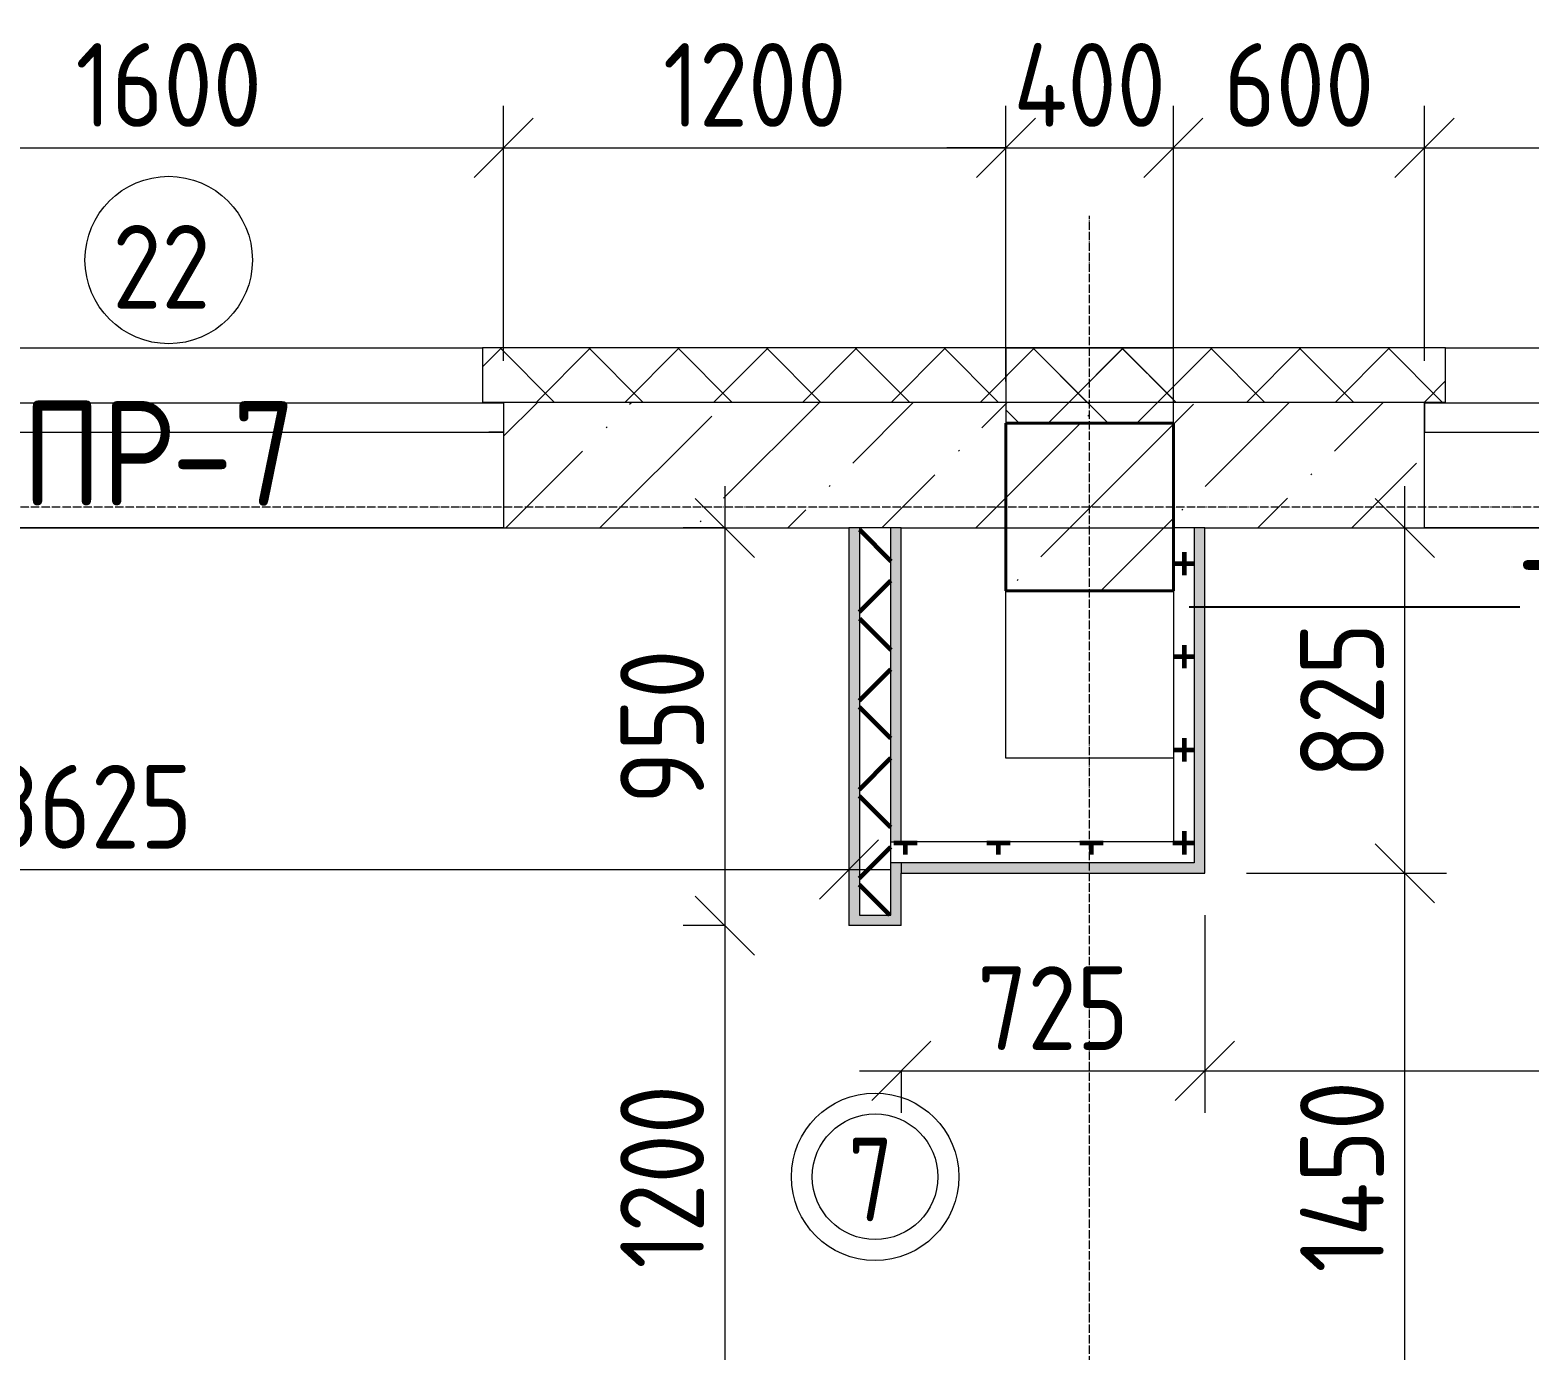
# Model space of a CAD drawing. Header units: millimetres. Extents: x -60946 to 138510, y -262288 to 24501.
# Drawn here: x -11722 to -8139, y -128807 to -125653 of the extents above; entities that cross this region are included whole.
import ezdxf

# ---------------------------------------------------------------- set-up
doc = ezdxf.new("R2010")
doc.units = ezdxf.units.MM
doc.linetypes.add('ADSK_Линия сетки', pattern=[25, 20, -2.5, 0, -2.5])
for name, color, linetype, lineweight in [('2)Тип-2', 3, 'Continuous', 60), ('2)Тип-5', 1, 'Continuous', 60), ('_ Окна', 7, 'Continuous', 18), ('Марки', 7, 'Continuous', 20), ('Марки дверей', 7, 'Continuous', 20), ('Марки окон', 7, 'Continuous', 20), ('Несущие колонны', 7, 'Continuous', 18), ('Окна', 7, 'Continuous', 9), ('Оси', 7, 'Continuous', 9), ('Перекрытие', 7, 'Continuous', 18), ('Размеры', 7, 'Continuous', 9), ('Стены внутренние', 7, 'Continuous', 18), ('Стены наружные', 7, 'Continuous', 18), ('Стены штриховка', 7, 'Continuous', 9)]:
    doc.layers.add(name, color=color, linetype=linetype, lineweight=lineweight)
doc.styles.add('GOST Common_2', font='', dxfattribs={"width": 0.9, "height": 250})
doc.styles.add('GOST Common_3', font='', dxfattribs={"width": 0.9, "height": 200})
doc.styles.add('GOST Common_4', font='', dxfattribs={"height": 250})
doc.styles.add('GOST Common_B', font='', dxfattribs={"width": 0.8, "height": 200})
doc.styles.get('GOST Common_2').set_extended_font_data('GOST Common')
doc.styles.get('GOST Common_3').set_extended_font_data('GOST Common')
doc.styles.get('GOST Common_4').set_extended_font_data('GOST Common')
doc.styles.get('GOST Common_B').set_extended_font_data('GOST Common', bold=True)
doc.dimstyles.new('ADSK_Основной_2_0_1', dxfattribs={"dimscale": 304.8, "dimtxt": 201.142999, "dimasz": 0.463911, "dimexe": 0.328084, "dimexo": 0.328084, "dimgap": 0.164042, "dimtad": 1, "dimdec": 3, "dimrnd": 0.001, "dimdsep": 46, "dimtxsty": 'GOST Common_3', "dimblk1": 'OBLIQUE', "dimblk2": 'OBLIQUE', "dimsah": 1, "dimcen": 0.09, "dimdle": 0.328084, "dimazin": 2, "dimtfac": 1, "dimtdec": 4, "dimtix": 1, "dimtmove": 1, "dimatfit": 3, "dimfxl": 1, "dimtvp": 1, "dimtolj": 1, "dimtzin": 0, "dimlwd": 20, "dimlwe": 20, "dimarcsym": 2})
pattern_1 = [(45, (9.36, -150597.75), (-106.066, 106.066), []), (135, (9.36, -150597.75), (-106.066, -106.066), [])]
pattern_2 = [(0, (9.36, -150597.75), (111.125, 111.125), [55.562, -166.687]), (90, (37.14, -150625.53), (-111.125, 111.125), [55.562, -166.687])]

# ---------------------------------------------------------------- blocks, each defined once
blk = doc.blocks.new('ADSK_КолоннаЖБ_Прямоугольная - 400x400 мм-1807142-Кладочный план 3-го этажа')
at = {"layer": 'Несущие колонны', "lineweight": 40}
for p, q in [((-200, 200), (200, 200)), ((-200, -200), (-200, 200)), ((200, 200), (200, -200)), ((200, -200), (-200, -200))]:
    blk.add_line(p, q, dxfattribs=at)
blk = doc.blocks.new('ОКНО L03 _2СТ_RS - ОК-5_1600х2000h-3556615-Кладочный план 3-го этажа')
at = {"layer": '_ Окна'}
for p, q in [((-838.1, 149), (761.9, 149)), ((-838.1, 149), (-838.1, 79)), ((-838.1, 149), (-833.1, 149)), ((-818.1, 149), (-38.1, 149)), ((-38.1, 149), (741.9, 149)), ((761.9, 149), (756.9, 149)), ((761.9, 149), (761.9, 79)), ((-838.1, 79), (761.9, 79)), ((-838.1, 79), (-803.1, 79)), ((-818.1, 79), (-38.1, 79)), ((-38.1, 79), (741.9, 79)), ((761.9, 79), (726.9, 79))]:
    blk.add_line(p, q, dxfattribs=at)
at = {"layer": 'Окна'}
blk.add_line((-888.1, -150), (811.9, -150), dxfattribs=at)
blk = doc.blocks.new('_Oblique')
at = {"color": 0, "linetype": 'ByBlock', "lineweight": -2}
blk.add_line((-0.5, -0.5), (0.5, 0.5), dxfattribs=at)
blk = doc.blocks.new('*D5114')
at = {"layer": 'Defpoints', "color": 0, "transparency": 16777216}
for p in [(-10590.6, -125934.5), (-12190.6, -126543.8), (-10590.6, -126543.8)]:
    blk.add_point(p, dxfattribs=at)
at = {"layer": 'Размеры', "color": 0, "lineweight": 20, "transparency": 16777216}
for p, q in [((-12190.6, -126443.8), (-12190.6, -125834.5)), ((-10590.6, -126443.8), (-10590.6, -125834.5)), ((-12290.6, -125934.5), (-10490.6, -125934.5))]:
    blk.add_line(p, q, dxfattribs=at)
at = {"layer": 'Размеры', "color": 0, "lineweight": 20, "transparency": 16777216, "xscale": 141.4, "yscale": 141.4, "zscale": 141.4, "rotation": 180}
blk.add_blockref('_Oblique', (-12190.6, -125934.5), dxfattribs=at)
at = {"layer": 'Размеры', "color": 0, "lineweight": 20, "transparency": 16777216, "xscale": 141.4, "yscale": 141.4, "zscale": 141.4}
blk.add_blockref('_Oblique', (-10590.6, -125934.5), dxfattribs=at)
at = {"layer": 'Размеры', "color": 0, "lineweight": 9, "transparency": 16777216, "insert": (-11390.6, -125784.5), "char_height": 200, "width": 560.473, "attachment_point": 5, "style": 'GOST Common_3'}
blk.add_mtext('\\A1;1600', dxfattribs=at)
blk = doc.blocks.new('*D5115')
at = {"layer": 'Defpoints', "color": 0, "transparency": 16777216}
for p in [(-9390.6, -125934.5), (-10590.6, -126543.8), (-9390.6, -126592.8)]:
    blk.add_point(p, dxfattribs=at)
at = {"layer": 'Размеры', "color": 0, "lineweight": 20, "transparency": 16777216}
for p, q in [((-10590.6, -126443.8), (-10590.6, -125834.5)), ((-9390.6, -126492.8), (-9390.6, -125834.5)), ((-10690.6, -125934.5), (-9290.6, -125934.5))]:
    blk.add_line(p, q, dxfattribs=at)
at = {"layer": 'Размеры', "color": 0, "lineweight": 20, "transparency": 16777216, "xscale": 141.4, "yscale": 141.4, "zscale": 141.4, "rotation": 180}
blk.add_blockref('_Oblique', (-10590.6, -125934.5), dxfattribs=at)
at = {"layer": 'Размеры', "color": 0, "lineweight": 20, "transparency": 16777216, "xscale": 141.4, "yscale": 141.4, "zscale": 141.4}
blk.add_blockref('_Oblique', (-9390.6, -125934.5), dxfattribs=at)
at = {"layer": 'Размеры', "color": 0, "lineweight": 9, "transparency": 16777216, "insert": (-9990.6, -125784.5), "char_height": 200, "width": 560.473, "attachment_point": 5, "style": 'GOST Common_3'}
blk.add_mtext('\\A1;1200', dxfattribs=at)
blk = doc.blocks.new('*D5116')
at = {"layer": 'Defpoints', "color": 0, "transparency": 16777216}
for p in [(-8990.6, -125934.5), (-9390.6, -126592.8), (-8990.6, -126592.8)]:
    blk.add_point(p, dxfattribs=at)
at = {"layer": 'Размеры', "color": 0, "lineweight": 20, "transparency": 16777216}
for p, q in [((-9390.6, -126492.8), (-9390.6, -125834.5)), ((-8990.6, -126492.8), (-8990.6, -125834.5)), ((-9390.6, -125934.5), (-9532, -125934.5)), ((-9390.6, -125934.5), (-8990.6, -125934.5)), ((-8990.6, -125934.5), (-8849.2, -125934.5))]:
    blk.add_line(p, q, dxfattribs=at)
at = {"layer": 'Размеры', "color": 0, "lineweight": 20, "transparency": 16777216, "xscale": 141.4, "yscale": 141.4, "zscale": 141.4}
blk.add_blockref('_Oblique', (-9390.6, -125934.5), dxfattribs=at)
at = {"layer": 'Размеры', "color": 0, "lineweight": 20, "transparency": 16777216, "xscale": 141.4, "yscale": 141.4, "zscale": 141.4, "rotation": 180}
blk.add_blockref('_Oblique', (-8990.6, -125934.5), dxfattribs=at)
at = {"layer": 'Размеры', "color": 0, "lineweight": 9, "transparency": 16777216, "insert": (-9190.6, -125784.5), "char_height": 200, "width": 474.561, "attachment_point": 5, "style": 'GOST Common_3'}
blk.add_mtext('\\A1;400', dxfattribs=at)
blk = doc.blocks.new('*D5117')
at = {"layer": 'Defpoints', "color": 0, "transparency": 16777216}
for p in [(-8390.6, -125934.5), (-8390.6, -126543.8), (-8990.6, -126592.8)]:
    blk.add_point(p, dxfattribs=at)
at = {"layer": 'Размеры', "color": 0, "lineweight": 20, "transparency": 16777216}
for p, q in [((-8990.6, -126492.8), (-8990.6, -125834.5)), ((-8390.6, -126443.8), (-8390.6, -125834.5)), ((-9090.6, -125934.5), (-8290.6, -125934.5))]:
    blk.add_line(p, q, dxfattribs=at)
at = {"layer": 'Размеры', "color": 0, "lineweight": 20, "transparency": 16777216, "xscale": 141.4, "yscale": 141.4, "zscale": 141.4, "rotation": 180}
blk.add_blockref('_Oblique', (-8990.6, -125934.5), dxfattribs=at)
at = {"layer": 'Размеры', "color": 0, "lineweight": 20, "transparency": 16777216, "xscale": 141.4, "yscale": 141.4, "zscale": 141.4}
blk.add_blockref('_Oblique', (-8390.6, -125934.5), dxfattribs=at)
at = {"layer": 'Размеры', "color": 0, "lineweight": 9, "transparency": 16777216, "insert": (-8690.6, -125784.5), "char_height": 200, "width": 454.106, "attachment_point": 5, "style": 'GOST Common_3'}
blk.add_mtext('\\A1;600', dxfattribs=at)
blk = doc.blocks.new('*D5118')
at = {"layer": 'Defpoints', "color": 0, "transparency": 16777216}
for p in [(-6790.6, -125934.5), (-8390.6, -126543.8), (-6790.6, -126543.8)]:
    blk.add_point(p, dxfattribs=at)
at = {"layer": 'Размеры', "color": 0, "lineweight": 20, "transparency": 16777216}
for p, q in [((-8390.6, -126443.8), (-8390.6, -125834.5)), ((-6790.6, -126443.8), (-6790.6, -125834.5)), ((-8490.6, -125934.5), (-6690.6, -125934.5))]:
    blk.add_line(p, q, dxfattribs=at)
at = {"layer": 'Размеры', "color": 0, "lineweight": 20, "transparency": 16777216, "xscale": 141.4, "yscale": 141.4, "zscale": 141.4, "rotation": 180}
blk.add_blockref('_Oblique', (-8390.6, -125934.5), dxfattribs=at)
at = {"layer": 'Размеры', "color": 0, "lineweight": 20, "transparency": 16777216, "xscale": 141.4, "yscale": 141.4, "zscale": 141.4}
blk.add_blockref('_Oblique', (-6790.6, -125934.5), dxfattribs=at)
at = {"layer": 'Размеры', "color": 0, "lineweight": 9, "transparency": 16777216, "insert": (-7590.6, -125784.5), "char_height": 200, "width": 560.473, "attachment_point": 5, "style": 'GOST Common_3'}
blk.add_mtext('\\A1;1600', dxfattribs=at)
blk = doc.blocks.new('*D5313')
at = {"layer": 'Defpoints', "color": 0, "transparency": 16777216}
for p in [(-9962, -126842.8), (-10061.9, -127792.8), (-9962, -127792.8)]:
    blk.add_point(p, dxfattribs=at)
at = {"layer": 'Размеры', "color": 0, "lineweight": 20, "transparency": 16777216}
for p, q in [((-10061.9, -126742.8), (-10061.9, -127892.8)), ((-10062, -126842.8), (-10161.9, -126842.8)), ((-10062, -127792.8), (-10161.9, -127792.8))]:
    blk.add_line(p, q, dxfattribs=at)
at = {"layer": 'Размеры', "color": 0, "lineweight": 20, "transparency": 16777216, "xscale": 141.4, "yscale": 141.4, "zscale": 141.4}
for p, rotation in [((-10061.9, -126842.8), 90), ((-10061.9, -127792.8), 270)]:
    blk.add_blockref('_Oblique', p, dxfattribs=dict(at, rotation=rotation))
at = {"layer": 'Размеры', "color": 0, "lineweight": 9, "transparency": 16777216, "insert": (-10211.9, -127317.8), "char_height": 200, "width": 454.106, "attachment_point": 5, "rotation": 90, "style": 'GOST Common_3'}
blk.add_mtext('\\A1;950', dxfattribs=at)
blk = doc.blocks.new('*D5314')
at = {"layer": 'Defpoints', "color": 0, "transparency": 16777216}
for p in [(-9962, -127792.8), (-10061.9, -128992.8), (-9962, -128992.8)]:
    blk.add_point(p, dxfattribs=at)
at = {"layer": 'Размеры', "color": 0, "lineweight": 20, "transparency": 16777216}
for p, q in [((-10061.9, -127692.8), (-10061.9, -129092.8)), ((-10062, -127792.8), (-10161.9, -127792.8)), ((-10062, -128992.8), (-10161.9, -128992.8))]:
    blk.add_line(p, q, dxfattribs=at)
at = {"layer": 'Размеры', "color": 0, "lineweight": 20, "transparency": 16777216, "xscale": 141.4, "yscale": 141.4, "zscale": 141.4}
for p, rotation in [((-10061.9, -127792.8), 90), ((-10061.9, -128992.8), 270)]:
    blk.add_blockref('_Oblique', p, dxfattribs=dict(at, rotation=rotation))
at = {"layer": 'Размеры', "color": 0, "lineweight": 9, "transparency": 16777216, "insert": (-10211.9, -128392.8), "char_height": 200, "width": 560.473, "attachment_point": 5, "rotation": 90, "style": 'GOST Common_3'}
blk.add_mtext('\\A1;1200', dxfattribs=at)
blk = doc.blocks.new('*D5345')
at = {"layer": 'Defpoints', "color": 0, "transparency": 16777216}
for p in [(-8915.6, -127667.8), (-8437.8, -127667.8), (-8915.6, -129117.8)]:
    blk.add_point(p, dxfattribs=at)
at = {"layer": 'Размеры', "color": 0, "lineweight": 20, "transparency": 16777216}
for p, q in [((-8437.8, -129217.8), (-8437.8, -127567.8)), ((-8815.6, -127667.8), (-8337.8, -127667.8)), ((-8815.6, -129117.8), (-8337.8, -129117.8))]:
    blk.add_line(p, q, dxfattribs=at)
at = {"layer": 'Размеры', "color": 0, "lineweight": 20, "transparency": 16777216, "xscale": 141.4, "yscale": 141.4, "zscale": 141.4}
for p, rotation in [((-8437.8, -127667.8), 90), ((-8437.8, -129117.8), 270)]:
    blk.add_blockref('_Oblique', p, dxfattribs=dict(at, rotation=rotation))
at = {"layer": 'Размеры', "color": 0, "lineweight": 9, "transparency": 16777216, "insert": (-8587.8, -128392.8), "char_height": 200, "width": 580.928, "attachment_point": 5, "rotation": 90, "style": 'GOST Common_3'}
blk.add_mtext('\\A1;1450', dxfattribs=at)
blk = doc.blocks.new('*D5346')
at = {"layer": 'Defpoints', "color": 0, "transparency": 16777216}
for p in [(-8537.7, -126842.8), (-8437.8, -126842.8), (-8915.6, -127667.8)]:
    blk.add_point(p, dxfattribs=at)
at = {"layer": 'Размеры', "color": 0, "lineweight": 20, "transparency": 16777216}
for p, q in [((-8437.8, -127767.8), (-8437.8, -126742.8)), ((-8437.7, -126842.8), (-8337.8, -126842.8)), ((-8815.6, -127667.8), (-8337.8, -127667.8))]:
    blk.add_line(p, q, dxfattribs=at)
at = {"layer": 'Размеры', "color": 0, "lineweight": 20, "transparency": 16777216, "xscale": 141.4, "yscale": 141.4, "zscale": 141.4}
for p, rotation in [((-8437.8, -126842.8), 90), ((-8437.8, -127667.8), 270)]:
    blk.add_blockref('_Oblique', p, dxfattribs=dict(at, rotation=rotation))
at = {"layer": 'Размеры', "color": 0, "lineweight": 9, "transparency": 16777216, "insert": (-8587.8, -127255.3), "char_height": 200, "width": 454.106, "attachment_point": 5, "rotation": 90, "style": 'GOST Common_3'}
blk.add_mtext('\\A1;825', dxfattribs=at)
blk = doc.blocks.new('*D5354')
at = {"layer": 'Defpoints', "color": 0, "transparency": 16777216}
for p in [(-13390.6, -126992.8), (-9765.6, -127558.8), (-9765.6, -127658.8)]:
    blk.add_point(p, dxfattribs=at)
at = {"layer": 'Размеры', "color": 0, "lineweight": 20, "transparency": 16777216}
for p, q in [((-13390.6, -127092.8), (-13390.6, -127758.8)), ((-13490.6, -127658.8), (-9665.6, -127658.8)), ((-9765.6, -127658.8), (-9765.6, -127758.8))]:
    blk.add_line(p, q, dxfattribs=at)
at = {"layer": 'Размеры', "color": 0, "lineweight": 20, "transparency": 16777216, "xscale": 141.4, "yscale": 141.4, "zscale": 141.4, "rotation": 180}
blk.add_blockref('_Oblique', (-13390.6, -127658.8), dxfattribs=at)
at = {"layer": 'Размеры', "color": 0, "lineweight": 20, "transparency": 16777216, "xscale": 141.4, "yscale": 141.4, "zscale": 141.4}
blk.add_blockref('_Oblique', (-9765.6, -127658.8), dxfattribs=at)
at = {"layer": 'Размеры', "color": 0, "lineweight": 9, "transparency": 16777216, "insert": (-11578.1, -127508.8), "char_height": 200, "width": 605.475, "attachment_point": 5, "style": 'GOST Common_3'}
blk.add_mtext('\\A1;3625', dxfattribs=at)
blk = doc.blocks.new('*D5355')
at = {"layer": 'Defpoints', "color": 0, "transparency": 16777216}
for p in [(-8915.6, -127667.8), (-9640.6, -128039.9), (-8915.6, -128139.9)]:
    blk.add_point(p, dxfattribs=at)
at = {"layer": 'Размеры', "color": 0, "lineweight": 20, "transparency": 16777216}
for p, q in [((-8915.6, -127767.8), (-8915.6, -128239.9)), ((-9740.6, -128139.9), (-8815.6, -128139.9)), ((-9640.6, -128139.9), (-9640.6, -128239.9))]:
    blk.add_line(p, q, dxfattribs=at)
at = {"layer": 'Размеры', "color": 0, "lineweight": 20, "transparency": 16777216, "xscale": 141.4, "yscale": 141.4, "zscale": 141.4, "rotation": 180}
blk.add_blockref('_Oblique', (-9640.6, -128139.9), dxfattribs=at)
at = {"layer": 'Размеры', "color": 0, "lineweight": 20, "transparency": 16777216, "xscale": 141.4, "yscale": 141.4, "zscale": 141.4}
blk.add_blockref('_Oblique', (-8915.6, -128139.9), dxfattribs=at)
at = {"layer": 'Размеры', "color": 0, "lineweight": 9, "transparency": 16777216, "insert": (-9278.1, -127989.9), "char_height": 200, "width": 454.106, "attachment_point": 5, "style": 'GOST Common_3'}
blk.add_mtext('\\A1;725', dxfattribs=at)
blk = doc.blocks.new('*D5356')
at = {"layer": 'Defpoints', "color": 0, "transparency": 16777216}
for p in [(-8915.6, -127667.8), (-3240.6, -128039.9), (-3240.6, -128139.9)]:
    blk.add_point(p, dxfattribs=at)
at = {"layer": 'Размеры', "color": 0, "lineweight": 20, "transparency": 16777216}
for p, q in [((-8915.6, -127767.8), (-8915.6, -128239.9)), ((-9015.6, -128139.9), (-3140.6, -128139.9)), ((-3240.6, -128139.9), (-3240.6, -128239.9))]:
    blk.add_line(p, q, dxfattribs=at)
at = {"layer": 'Размеры', "color": 0, "lineweight": 20, "transparency": 16777216, "xscale": 141.4, "yscale": 141.4, "zscale": 141.4, "rotation": 180}
blk.add_blockref('_Oblique', (-8915.6, -128139.9), dxfattribs=at)
at = {"layer": 'Размеры', "color": 0, "lineweight": 20, "transparency": 16777216, "xscale": 141.4, "yscale": 141.4, "zscale": 141.4}
blk.add_blockref('_Oblique', (-3240.6, -128139.9), dxfattribs=at)
at = {"layer": 'Размеры', "color": 0, "lineweight": 9, "transparency": 16777216, "insert": (-6078.1, -127989.9), "char_height": 200, "width": 605.475, "attachment_point": 5, "style": 'GOST Common_3'}
blk.add_mtext('\\A1;5675', dxfattribs=at)
blk = doc.blocks.new('М_двери1 - Марка экземпляра 2-3719212-Кладочный план 3-го этажа')
at = {"layer": 'Марки дверей'}
for radius in [2, 1.5]:
    blk.add_circle((0, 0), radius, dxfattribs=at)
blk = doc.blocks.new('М_окна1 - Маркировка типоразмера-1510237-Кладочный план 3-го этажа')
at = {"layer": 'Марки окон'}
blk.add_circle((0, 0), 2, dxfattribs=at)

msp = doc.modelspace()

# ---------------------------------------------------------------- hatches: boundary and pattern name
at = {"layer": '2)Тип-2'}
h = msp.add_hatch(color=256, dxfattribs=at)
h.paths.add_polyline_path([(-9740.6385, -147767.7816), (-9740.6385, -138532.7816), (-9765.6385, -138532.7816), (-9765.6385, -147767.7816)])
h.paths.add_polyline_path([(-9740.6385, -137982.7816), (-9740.6385, -137842.7816), (-9765.6385, -137842.7816), (-9765.6385, -137982.7816)])
h.paths.add_polyline_path([(-9765.6385, -137192.7816), (-9740.6385, -137192.7816), (-9740.6385, -134442.7816), (-9765.6385, -134442.7816), (-9765.6385, -136793.4613)])
h.paths.add_polyline_path([(-9740.6385, -132942.7816), (-9740.6385, -129017.7816), (-9765.6385, -129017.7816), (-9765.6385, -132942.7816)])
h.paths.add_polyline_path([(-9740.6385, -127767.7816), (-9740.6385, -126842.7816), (-9765.6385, -126842.7816), (-9765.6385, -127767.7816)])
h = msp.add_hatch(color=256, dxfattribs=at)
h.paths.add_polyline_path([(-9640.6385, -147667.7816), (-9640.6385, -143917.7816), (-9665.6385, -143917.7816), (-9665.6385, -147667.7816)])
h.paths.add_polyline_path([(-9665.6385, -143842.7816), (-9640.6385, -143842.7816), (-9640.6385, -141367.7816), (-9665.6385, -141367.7816), (-9665.6385, -143603.5643)])
h.paths.add_polyline_path([(-9665.6385, -141292.7816), (-9640.6385, -141292.7816), (-9640.6385, -138622.7816), (-9665.6385, -138622.7816), (-9665.6385, -140879.5231)])
h.paths.add_polyline_path([(-9640.6385, -138572.7816), (-9640.6385, -138507.7816), (-9765.6385, -138507.7816), (-9765.6385, -138532.7816), (-9665.6385, -138532.7816), (-9665.6385, -138572.7816)])
h.paths.add_polyline_path([(-9765.6385, -138007.7816), (-9640.6385, -138007.7816), (-9640.6385, -137932.7816), (-9665.6385, -137932.7816), (-9665.6385, -137982.7816), (-9765.6385, -137982.7816)])
h.paths.add_polyline_path([(-9665.6385, -137882.7816), (-9640.6385, -137882.7816), (-9640.6385, -137817.7816), (-9765.6385, -137817.7816), (-9765.6385, -137842.7816), (-9665.6385, -137842.7816)])
h.paths.add_polyline_path([(-9640.6385, -137217.7816), (-9640.6385, -137142.7816), (-9665.6385, -137142.7816), (-9665.6385, -137192.7816), (-9765.6385, -137192.7816), (-9765.6385, -137217.7816)])
h.paths.add_polyline_path([(-9640.6385, -137092.7816), (-9640.6385, -135967.7816), (-9665.6385, -135967.7816), (-9665.6385, -137092.7816)])
h.paths.add_polyline_path([(-9665.6385, -135917.7816), (-9640.6385, -135917.7816), (-9640.6385, -134592.7816), (-9665.6385, -134592.7816), (-9665.6385, -135431.4407)])
h.paths.add_polyline_path([(-9665.6385, -134542.7816), (-9640.6385, -134542.7816), (-9640.6385, -134417.7816), (-9765.6385, -134417.7816), (-9765.6385, -134442.7816), (-9665.6385, -134442.7816)])
h.paths.add_polyline_path([(-9640.6385, -132967.7816), (-9640.6385, -132842.7816), (-9665.6385, -132842.7816), (-9665.6385, -132942.7816), (-9765.6385, -132942.7816), (-9765.6385, -132967.7816)])
h.paths.add_polyline_path([(-9665.6385, -132792.7816), (-9640.6385, -132792.7816), (-9640.6385, -130042.7816), (-9665.6385, -130042.7816), (-9665.6385, -132707.3995)])
h.paths.add_polyline_path([(-9640.6385, -129992.7816), (-9640.6385, -129192.7816), (-9665.6385, -129192.7816), (-9665.6385, -129992.7816)])
h.paths.add_polyline_path([(-9640.6385, -129142.7816), (-9640.6385, -128992.7816), (-9765.6385, -128992.7816), (-9765.6385, -129017.7816), (-9665.6385, -129017.7816), (-9665.6385, -129142.7816)])
h.paths.add_polyline_path([(-9640.6385, -127792.7816), (-9640.6385, -127642.7816), (-9665.6385, -127642.7816), (-9665.6385, -127767.7816), (-9765.6385, -127767.7816), (-9765.6385, -127792.7816)])
h.paths.add_polyline_path([(-9665.6385, -127592.7816), (-9640.6385, -127592.7816), (-9640.6385, -126842.7816), (-9665.6385, -126842.7816), (-9665.6385, -127259.3171)])
h = msp.add_hatch(dxfattribs=at)
h.set_pattern_fill('FP_4', color=256, style=0, pattern_type=2)
h.set_pattern_definition(pattern_1)
h.paths.add_polyline_path([(-9740.6385, -147742.7816), (-9665.6385, -147742.7816), (-9665.6385, -138532.7816), (-9740.6385, -138532.7816), (-9740.6385, -147689.6261)])
h.paths.add_polyline_path([(-9740.6385, -137982.7816), (-9665.6385, -137982.7816), (-9665.6385, -137842.7816), (-9740.6385, -137842.7816)])
h.paths.add_polyline_path([(-9665.6385, -137192.7816), (-9665.6385, -134442.7816), (-9740.6385, -134442.7816), (-9740.6385, -137192.7816)])
h.paths.add_polyline_path([(-9665.6385, -132942.7816), (-9665.6385, -129017.7816), (-9740.6385, -129017.7816), (-9740.6385, -132942.7816)])
h.paths.add_polyline_path([(-9665.6385, -127767.7816), (-9665.6385, -126842.7816), (-9740.6385, -126842.7816), (-9740.6385, -127767.7816)])
at = {"layer": '2)Тип-5', "true_color": 0xd50000}
h = msp.add_hatch(dxfattribs=at)
h.set_pattern_fill('FP_7', color=12, style=0, pattern_type=2)
h.set_pattern_definition(pattern_2)
h.paths.add_polyline_path([(-8940.6385, -127592.7816), (-8940.6385, -126842.7816), (-8990.6385, -126842.7816), (-8990.6385, -127592.7816)])
for points in [[(-8940.6385, -127642.7816), (-8915.6385, -127642.7816), (-8915.6385, -126842.7816), (-8940.6385, -126842.7816), (-8940.6385, -127592.7816)], [(-8915.6385, -127667.7816), (-8915.6385, -127642.7816), (-9640.6385, -127642.7816), (-9640.6385, -127667.7816)]]:
    msp.add_hatch(color=12, dxfattribs=at).paths.add_polyline_path(points)
h = msp.add_hatch(dxfattribs=at)
h.set_pattern_fill('FP_7', color=12, style=0, pattern_type=2)
h.set_pattern_definition(pattern_2)
h.paths.add_polyline_path([(-9665.6385, -127642.7816), (-8940.6385, -127642.7816), (-8940.6385, -127592.7816), (-9665.6385, -127592.7816)])
at = {"layer": 'Несущие колонны', "lineweight": 9}
h = msp.add_hatch(dxfattribs=at)
h.set_pattern_fill('FP_1', color=256, style=0, pattern_type=2)
h.set_pattern_definition([(45, (9.36, -150597.75), (-224.5064, 224.5064), []), (45, (233.87, -150597.75), (-224.5064, 224.5064), [396.875, -79.375, 3.353, -76.022])])
h.paths.add_polyline_path([(-9390.6385, -126992.7816), (-8990.6385, -126992.7816), (-8990.6385, -126592.7816), (-9390.6385, -126592.7816)])
at = {"layer": 'Стены внутренние', "lineweight": 9}
h = msp.add_hatch(dxfattribs=at)
h.set_pattern_fill('FP_2', color=256, style=0, pattern_type=2)
h.set_pattern_definition([(45, (9.36, -150597.75), (84.18955, 308.69595), [396.875, -79.375, 3.353, -76.022])])
h.paths.add_polyline_path([(-3390.6385, -126842.7816), (-3390.6385, -126592.7816), (-2990.6385, -126592.7816), (-2990.6385, -126842.7816), (-2940.6385, -126842.7816), (-2940.6385, -126542.7816), (-3990.6385, -126543.7816), (-3990.6385, -126842.7816)])
h.paths.add_polyline_path([(-12190.6385, -126842.7816), (-12190.6385, -126543.7816), (-14390.6385, -126543.7816), (-14390.6385, -126842.7816), (-14165.6385, -126842.7816)])
h.paths.add_polyline_path([(-5590.6385, -126842.7816), (-5590.6385, -126543.7816), (-6790.6385, -126543.7816), (-6790.6385, -126842.7816)])
h.paths.add_polyline_path([(-8608.8585, -126842.7816), (-8390.6385, -126842.7816), (-8390.6385, -126543.7816), (-10590.6385, -126543.7816), (-10590.6385, -126842.7816), (-8915.6385, -126842.7816)])
h.paths.add_polyline_path([(-18790.6385, -126842.7816), (-18790.6385, -126543.7816), (-19390.6385, -126542.7816), (-19390.6385, -126842.7816)])
h.paths.add_polyline_path([(-17190.6385, -126842.7816), (-15990.6385, -126842.7816), (-15990.6385, -126543.7816), (-17190.6385, -126543.7816)])
at = {"layer": 'Стены наружные', "lineweight": 9}
h = msp.add_hatch(dxfattribs=at)
h.set_pattern_fill('FP_4', color=256, style=0, pattern_type=2)
h.set_pattern_definition(pattern_1)
h.paths.add_polyline_path([(-4040.6385, -126542.7816), (-2810.6385, -126542.7816), (-2810.6385, -126412.7816), (-4040.6385, -126412.7816)])
h.paths.add_polyline_path([(-5540.6385, -126542.7816), (-5540.6385, -126412.7816), (-6840.6385, -126412.7816), (-6840.6385, -126542.7816)])
h.paths.add_polyline_path([(-12140.6385, -126542.7816), (-12140.6385, -126412.7816), (-14440.6385, -126412.7816), (-14440.6385, -126542.7816)])
h.paths.add_polyline_path([(-10640.6385, -126542.7816), (-8340.6385, -126542.7816), (-8340.6385, -126412.7816), (-10640.6385, -126412.7816)])
h.paths.add_polyline_path([(-19790.6385, -126542.7816), (-18740.6385, -126542.7816), (-18740.6385, -126412.7816), (-19790.6385, -126412.7816)])
h.paths.add_polyline_path([(-15940.6385, -126542.7816), (-15940.6385, -126412.7816), (-17240.6385, -126412.7816), (-17240.6385, -126542.7816)])
h = msp.add_hatch(dxfattribs=at)
h.set_pattern_fill('FP_4', color=256, style=0, pattern_type=2)
h.set_pattern_definition(pattern_1)
h.paths.add_polyline_path([(-9390.6385, -126593.1816), (-8990.6385, -126593.1816), (-8990.6385, -126413.1816), (-9390.6385, -126413.1816)])

# ---------------------------------------------------------------- linework, layer by layer
at = {"layer": '2)Тип-5', "lineweight": 25}
msp.add_line((-8953.1385, -127030.9173), (-8163.1862, -127030.9173), dxfattribs=at)
at = {"layer": 'Несущие колонны', "lineweight": 9}
for p, q in [((-8990.6385, -126592.7816), (-9390.6385, -126592.7816)), ((-9390.6385, -126592.7816), (-9390.6385, -126992.7816)), ((-8990.6385, -126992.7816), (-8990.6385, -126592.7816)), ((-9390.6385, -126992.7816), (-8990.6385, -126992.7816))]:
    msp.add_line(p, q, dxfattribs=at)
at = {"layer": 'Оси', "linetype": 'ADSK_Линия сетки', "lineweight": 5}
for p, q in [((-9190.6385, -161571.6329), (-9190.6385, -126096.8365)), ((-2488.0423, -126792.7816), (-25230.7352, -126792.7816))]:
    msp.add_line(p, q, dxfattribs=at)
at = {"layer": 'Перекрытие'}
for p, q in [((-9390.6385, -127392.7816), (-9390.6385, -126992.7816)), ((-8990.6385, -127392.7816), (-9390.6385, -127392.7816))]:
    msp.add_line(p, q, dxfattribs=at)
at = {"layer": 'Стены внутренние', "lineweight": 5}
for p, q in [((-10640.6385, -126542.7816), (-10640.6385, -126543.7816)), ((-10640.6385, -126543.7816), (-10590.6385, -126543.7816)), ((-10590.6385, -126543.7816), (-10590.6385, -126842.7816)), ((-8390.6385, -126842.7816), (-8390.6385, -126543.7816)), ((-8390.6385, -126543.7816), (-8340.6385, -126543.7816)), ((-8340.6385, -126543.7816), (-8340.6385, -126542.7816)), ((-10590.6385, -126842.7816), (-12190.6385, -126842.7816)), ((-10590.6385, -126842.7816), (-9765.6385, -126842.7816)), ((-9765.6385, -126842.7816), (-9765.6385, -127792.7816)), ((-9640.6385, -126842.7816), (-8990.6385, -126842.7816)), ((-9640.6385, -127592.7816), (-9640.6385, -126842.7816)), ((-8990.6385, -126842.7816), (-8990.6385, -127592.7816)), ((-8915.6385, -126842.7816), (-8390.6385, -126842.7816)), ((-8915.6385, -127667.7816), (-8915.6385, -126842.7816)), ((-6790.6385, -126842.7816), (-8390.6385, -126842.7816)), ((-8990.6385, -127592.7816), (-9640.6385, -127592.7816)), ((-9640.6385, -127792.7816), (-9640.6385, -127667.7816)), ((-9640.6385, -127667.7816), (-8915.6385, -127667.7816)), ((-9640.6385, -127792.7816), (-9765.6385, -127792.7816))]:
    msp.add_line(p, q, dxfattribs=at)
at = {"layer": 'Стены наружные', "lineweight": 9}
for p, q in [((-12140.6385, -126412.7816), (-10640.6385, -126412.7816)), ((-8340.6385, -126412.7816), (-10640.6385, -126412.7816)), ((-10640.6385, -126412.7816), (-10640.6385, -126542.7816)), ((-8990.6385, -126413.1816), (-9390.6385, -126413.1816)), ((-9390.6385, -126413.1816), (-9390.6385, -126593.1816)), ((-8990.6385, -126593.1816), (-8990.6385, -126413.1816)), ((-8340.6385, -126542.7816), (-8340.6385, -126412.7816)), ((-8340.6385, -126412.7816), (-6840.6385, -126412.7816)), ((-9390.6385, -126593.1816), (-8990.6385, -126593.1816))]:
    msp.add_line(p, q, dxfattribs=at)
at = {"layer": 'Стены штриховка', "lineweight": 9}
for p, q in [((-8340.6385, -126542.7816), (-10640.6385, -126542.7816)), ((-9640.6385, -126842.7816), (-9765.6385, -126842.7816)), ((-9740.6385, -126842.7816), (-9740.6385, -127767.7816)), ((-9665.6385, -127767.7816), (-9665.6385, -126842.7816)), ((-8915.6385, -126842.7816), (-8990.6385, -126842.7816)), ((-8940.6385, -126842.7816), (-8940.6385, -127642.7816)), ((-9665.6385, -127592.7816), (-9640.6385, -127592.7816)), ((-8940.6385, -127642.7816), (-9665.6385, -127642.7816)), ((-9640.6385, -127642.7816), (-9640.6385, -127667.7816)), ((-9740.6385, -127767.7816), (-9665.6385, -127767.7816))]:
    msp.add_line(p, q, dxfattribs=at)

# ---------------------------------------------------------------- block references
at = {"layer": 'Марки дверей', "lineweight": 5, "xscale": 99.99999999999993, "yscale": 99.99999999999993, "zscale": 99.99999999999993}
msp.add_blockref('М_двери1 - Марка экземпляра 2-3719212-Кладочный план 3-го этажа', (-9703.1385, -128392.7816), dxfattribs=at)
at = {"layer": 'Марки окон', "lineweight": 5, "xscale": 99.99999999999993, "yscale": 99.99999999999993, "zscale": 99.99999999999993}
msp.add_blockref('М_окна1 - Маркировка типоразмера-1510237-Кладочный план 3-го этажа', (-11390.6385, -126202.7816), dxfattribs=at)
at = {"layer": 'Несущие колонны', "lineweight": 40, "rotation": 89.9999999999999}
msp.add_blockref('ADSK_КолоннаЖБ_Прямоугольная - 400x400 мм-1807142-Кладочный план 3-го этажа', (-9190.6385, -126792.7816), dxfattribs=at)
at = {"layer": 'Окна', "lineweight": 5}
for p in [(-11352.5385, -126692.7816), (-7552.5385, -126692.7816)]:
    msp.add_blockref('ОКНО L03 _2СТ_RS - ОК-5_1600х2000h-3556615-Кладочный план 3-го этажа', p, dxfattribs=at)

# ---------------------------------------------------------------- texts
at = {"layer": '2)Тип-5', "color": 116, "lineweight": 9, "true_color": 0x008040, "insert": (-8163.1862, -126919.9902), "char_height": 250, "width": 673.4175, "attachment_point": 1, "style": 'GOST Common_4'}
msp.add_mtext('Тип', dxfattribs=at)
at = {"layer": 'Марки', "lineweight": 9, "char_height": 250, "attachment_point": 1, "style": 'GOST Common_2'}
for s, insert, width in [('ПР', (-11740.5693, -126539.8005), 432.91125), ('-7', (-11383.3818, -126539.8005), 389.620125)]:
    msp.add_mtext(s, dxfattribs=dict(at, insert=insert, width=width))
at = {"layer": 'Марки дверей', "lineweight": 5, "insert": (-9767.1959, -128299.1227), "char_height": 200, "width": 147.5105, "attachment_point": 1, "style": 'GOST Common_B'}
msp.add_mtext('\\fGOST Common|b1|i0|c204|p34|;\\W.8;7', dxfattribs=at)
at = {"layer": 'Марки окон', "lineweight": 5, "insert": (-11525.1959, -126118.9963), "char_height": 200, "width": 317.46825, "attachment_point": 1, "style": 'GOST Common_3'}
msp.add_mtext('22', dxfattribs=at)

# ---------------------------------------------------------------- dimensions: what is measured, and where the dimension line sits
at = {"layer": 'Размеры', "lineweight": 9}
for base, p1, p2, override, picture, middle in [((-10590.6385, -125934.4684), (-12190.6385, -126543.7816), (-10590.6385, -126543.7816), {"dimpost": '<>', "dimfxl": 1600}, '*D5114', (-11390.6385, -125784.4684)), ((-9390.6385, -125934.4684), (-10590.6385, -126543.7816), (-9390.6385, -126592.7816), {"dimpost": '<>', "dimfxl": 1201}, '*D5115', (-9990.6385, -125784.4684)), ((-8990.6385, -125934.4684), (-9390.6385, -126592.7816), (-8990.6385, -126592.7816), {"dimpost": '<>', "dimfxl": 400}, '*D5116', (-9190.6385, -125784.4684)), ((-8390.6385, -125934.4684), (-8990.6385, -126592.7816), (-8390.6385, -126543.7816), {"dimpost": '<>', "dimfxl": 601.997508}, '*D5117', (-8690.6385, -125784.4684)), ((-6790.6385, -125934.4684), (-8390.6385, -126543.7816), (-6790.6385, -126543.7816), {"dimpost": '<>', "dimfxl": 1600}, '*D5118', (-7590.6385, -125784.4684)), ((-9765.6385, -127658.7695), (-13390.6385, -126992.7816), (-9765.6385, -127558.7846), {"dimpost": '<>', "dimfxl": 3668.921425}, '*D5354', (-11578.1385, -127508.7695)), ((-8915.6385, -128139.8824), (-9640.6385, -128039.8975), (-8915.6385, -127667.7816), {"dimpost": '<>', "dimfxl": 814.920401}, '*D5355', (-9278.1385, -127989.8824)), ((-3240.6385, -128139.8824), (-8915.6385, -127667.7816), (-3240.6385, -128039.8975), {"dimpost": '<>', "dimfxl": 5687.186937}, '*D5356', (-6078.1385, -127989.8824))]:
    dim = msp.add_linear_dim(base=base, p1=p1, p2=p2, dimstyle='ADSK_Основной_2_0_1', override=override, dxfattribs=at)
    dim.commit()
    dim.dimension.update_dxf_attribs({"geometry": picture, "text_midpoint": middle})
for base, p1, p2, override, picture, middle in [((-10061.9379, -127792.7816), (-9961.953, -126842.7816), (-9961.953, -127792.7816), {"dimpost": '<>', "dimfxl": 950}, '*D5313', (-10211.9379, -127317.7816)), ((-8437.7506, -126842.7816), (-8915.6385, -127667.7816), (-8537.7355, -126842.7816), {"dimpost": '<>', "dimfxl": 907.433582}, '*D5346', (-8587.7506, -127255.2816)), ((-8437.7506, -127667.7816), (-8915.6385, -129117.7816), (-8915.6385, -127667.7816), {"dimpost": '<>', "dimfxl": 1450}, '*D5345', (-8587.7506, -128392.7816)), ((-10061.9379, -128992.7816), (-9961.953, -127792.7816), (-9961.953, -128992.7816), {"dimpost": '<>', "dimfxl": 1200}, '*D5314', (-10211.9379, -128392.7816))]:
    dim = msp.add_linear_dim(base=base, p1=p1, p2=p2, angle=90, dimstyle='ADSK_Основной_2_0_1', override=override, dxfattribs=at)
    dim.commit()
    dim.dimension.update_dxf_attribs({"geometry": picture, "text_midpoint": middle})

doc.saveas('drawing.dxf')
